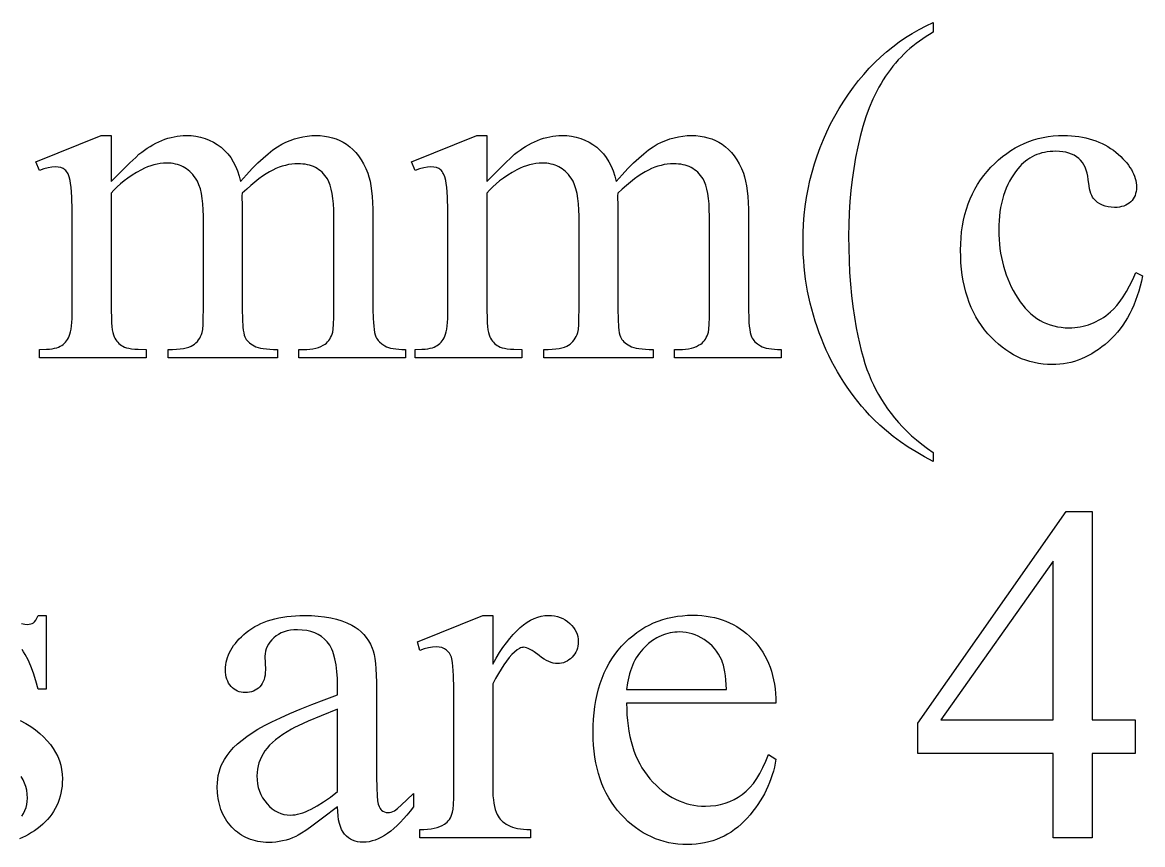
# Model space of a CAD drawing. Extents: x 7 to 905, y -397 to 592.
# Drawn here: x 407.4 to 477.5, y -211.2 to -159.9 of the extents above; entities that cross this region are included whole.
import ezdxf

# ---------------------------------------------------------------- set-up
doc = ezdxf.new("R2010")
doc.units = 0
doc.header["$MEASUREMENT"] = 0
doc.layers.add('TEXT', color=18, linetype='CONTINUOUS')

msp = doc.modelspace()

# ---------------------------------------------------------------- linework, layer by layer
at = {"layer": 'TEXT'}
for points in [[(464.388, -186.742), (464.388, -187.288), (463.843, -187.002), (463.32, -186.704), (462.821, -186.394), (462.345, -186.071), (461.892, -185.737), (461.462, -185.391), (461.055, -185.033), (460.671, -184.663), (460.409, -184.392), (460.155, -184.116), (459.909, -183.834), (459.67, -183.546), (459.439, -183.251), (459.215, -182.951), (458.999, -182.645), (458.791, -182.332), (458.59, -182.014), (458.396, -181.69), (458.211, -181.36), (458.033, -181.023), (457.862, -180.681), (457.7, -180.333), (457.544, -179.979), (457.397, -179.619), (457.257, -179.254), (457.127, -178.889), (457.006, -178.521), (456.893, -178.152), (456.79, -177.781), (456.696, -177.408), (456.61, -177.034), (456.534, -176.658), (456.467, -176.28), (456.408, -175.9), (456.359, -175.519), (456.318, -175.136), (456.287, -174.751), (456.264, -174.364), (456.251, -173.976), (456.246, -173.586), (456.255, -173.018), (456.282, -172.456), (456.326, -171.9), (456.387, -171.35), (456.467, -170.807), (456.564, -170.27), (456.678, -169.739), (456.81, -169.215), (456.96, -168.697), (457.128, -168.185), (457.313, -167.679), (457.516, -167.18), (457.736, -166.687), (457.974, -166.2), (458.23, -165.72), (458.503, -165.245), (458.79, -164.783), (459.089, -164.337), (459.397, -163.908), (459.717, -163.495), (460.047, -163.1), (460.388, -162.721), (460.74, -162.359), (461.103, -162.013), (461.476, -161.685), (461.86, -161.373), (462.254, -161.078), (462.659, -160.8), (463.076, -160.538), (463.502, -160.294), (463.94, -160.066), (464.388, -159.855), (464.388, -160.474), (464.164, -160.602), (463.945, -160.736), (463.73, -160.876), (463.521, -161.022), (463.317, -161.173), (463.119, -161.33), (462.925, -161.493), (462.736, -161.661), (462.552, -161.836), (462.374, -162.016), (462.2, -162.202), (462.032, -162.393), (461.868, -162.591), (461.71, -162.794), (461.409, -163.217), (461.265, -163.439), (461.126, -163.667), (460.992, -163.903), (460.863, -164.146), (460.618, -164.653), (460.391, -165.19), (460.183, -165.756), (459.993, -166.351), (459.821, -166.975), (459.668, -167.627), (459.533, -168.299), (459.416, -168.977), (459.318, -169.663), (459.237, -170.356), (459.174, -171.057), (459.129, -171.765), (459.102, -172.48), (459.093, -173.203), (459.101, -173.983), (459.123, -174.745), (459.161, -175.489), (459.215, -176.215), (459.283, -176.923), (459.367, -177.614), (459.466, -178.286), (459.58, -178.94), (459.678, -179.436), (459.782, -179.908), (459.89, -180.354), (460.004, -180.775), (460.122, -181.17), (460.246, -181.541), (460.375, -181.887), (460.509, -182.207), (460.651, -182.513), (460.805, -182.817), (460.971, -183.117), (461.149, -183.415), (461.338, -183.709), (461.539, -184), (461.752, -184.289), (461.976, -184.574), (462.216, -184.857), (462.473, -185.136), (462.748, -185.412), (463.04, -185.684), (463.351, -185.954), (463.679, -186.22), (464.024, -186.483)], [(412.972, -169.796), (414.145, -168.634), (414.504, -168.288), (414.712, -168.099), (414.88, -167.963), (415.051, -167.835), (415.225, -167.714), (415.402, -167.602), (415.582, -167.497), (415.766, -167.4), (415.953, -167.311), (416.143, -167.229), (416.335, -167.157), (416.526, -167.094), (416.716, -167.04), (416.906, -166.997), (417.096, -166.963), (417.285, -166.939), (417.474, -166.924), (417.662, -166.919), (417.974, -166.931), (418.274, -166.966), (418.564, -167.023), (418.842, -167.104), (419.11, -167.208), (419.366, -167.334), (419.611, -167.484), (419.845, -167.657), (420.064, -167.852), (420.265, -168.067), (420.446, -168.303), (420.608, -168.56), (420.752, -168.838), (420.877, -169.136), (420.982, -169.456), (421.069, -169.796), (421.442, -169.372), (421.799, -168.987), (422.142, -168.639), (422.471, -168.33), (422.784, -168.058), (423.083, -167.825), (423.367, -167.63), (423.636, -167.473), (423.898, -167.343), (424.163, -167.231), (424.429, -167.135), (424.698, -167.058), (424.968, -166.997), (425.24, -166.954), (425.513, -166.928), (425.789, -166.919), (426.054, -166.928), (426.312, -166.954), (426.562, -166.997), (426.805, -167.058), (427.04, -167.135), (427.267, -167.231), (427.487, -167.343), (427.699, -167.473), (427.902, -167.622), (428.094, -167.793), (428.275, -167.986), (428.446, -168.201), (428.605, -168.438), (428.754, -168.696), (428.892, -168.977), (429.019, -169.279), (429.095, -169.508), (429.161, -169.768), (429.217, -170.058), (429.263, -170.378), (429.298, -170.729), (429.323, -171.11), (429.339, -171.522), (429.344, -171.964), (429.344, -177.775), (429.356, -178.359), (429.371, -178.614), (429.392, -178.844), (429.419, -179.049), (429.452, -179.23), (429.49, -179.385), (429.535, -179.515), (429.576, -179.595), (429.625, -179.672), (429.681, -179.745), (429.746, -179.816), (429.898, -179.948), (430.081, -180.068), (430.189, -180.122), (430.312, -180.168), (430.45, -180.208), (430.605, -180.24), (430.775, -180.265), (430.961, -180.283), (431.162, -180.293), (431.379, -180.297), (431.379, -180.828), (424.712, -180.828), (424.712, -180.297), (424.993, -180.297), (425.204, -180.292), (425.404, -180.276), (425.591, -180.249), (425.767, -180.212), (425.931, -180.165), (426.082, -180.106), (426.222, -180.037), (426.35, -179.958), (426.431, -179.894), (426.507, -179.822), (426.577, -179.741), (426.641, -179.652), (426.699, -179.553), (426.751, -179.446), (426.796, -179.33), (426.836, -179.206), (426.862, -179.022), (426.881, -178.723), (426.892, -178.307), (426.895, -177.775), (426.895, -171.964), (426.889, -171.566), (426.87, -171.199), (426.839, -170.862), (426.796, -170.555), (426.74, -170.279), (426.671, -170.033), (426.59, -169.818), (426.497, -169.633), (426.422, -169.519), (426.342, -169.412), (426.257, -169.313), (426.166, -169.22), (426.07, -169.136), (425.968, -169.058), (425.861, -168.988), (425.749, -168.925), (425.631, -168.87), (425.507, -168.822), (425.378, -168.782), (425.244, -168.748), (425.105, -168.723), (424.96, -168.704), (424.809, -168.693), (424.653, -168.689), (424.458, -168.695), (424.262, -168.714), (424.066, -168.744), (423.87, -168.787), (423.673, -168.842), (423.477, -168.909), (423.28, -168.989), (423.083, -169.08), (422.88, -169.188), (422.667, -169.318), (422.444, -169.468), (422.211, -169.639), (421.967, -169.831), (421.712, -170.044), (421.448, -170.278), (421.173, -170.533), (421.143, -170.695), (421.173, -171.329), (421.173, -177.775), (421.182, -178.403), (421.211, -178.9), (421.233, -179.099), (421.26, -179.266), (421.291, -179.399), (421.327, -179.501), (421.37, -179.584), (421.422, -179.663), (421.482, -179.739), (421.551, -179.812), (421.628, -179.881), (421.713, -179.947), (421.91, -180.068), (422.026, -180.122), (422.162, -180.168), (422.316, -180.208), (422.489, -180.24), (422.681, -180.265), (422.892, -180.283), (423.122, -180.293), (423.37, -180.297), (423.37, -180.828), (416.541, -180.828), (416.541, -180.297), (416.811, -180.293), (417.058, -180.28), (417.283, -180.26), (417.487, -180.231), (417.669, -180.193), (417.829, -180.148), (417.967, -180.094), (418.083, -180.032), (418.184, -179.961), (418.277, -179.882), (418.362, -179.795), (418.438, -179.7), (418.507, -179.596), (418.568, -179.484), (418.621, -179.364), (418.665, -179.235), (418.697, -179.05), (418.721, -178.745), (418.734, -178.32), (418.739, -177.775), (418.739, -171.964), (418.731, -171.565), (418.709, -171.196), (418.67, -170.855), (418.617, -170.544), (418.549, -170.262), (418.465, -170.008), (418.366, -169.784), (418.252, -169.589), (418.169, -169.475), (418.082, -169.368), (417.991, -169.268), (417.895, -169.176), (417.796, -169.091), (417.693, -169.014), (417.586, -168.944), (417.474, -168.881), (417.359, -168.826), (417.239, -168.778), (417.116, -168.737), (416.988, -168.704), (416.857, -168.678), (416.721, -168.66), (416.582, -168.649), (416.438, -168.645), (416.239, -168.652), (416.041, -168.672), (415.843, -168.705), (415.645, -168.752), (415.448, -168.812), (415.252, -168.886), (415.056, -168.973), (414.86, -169.073), (414.563, -169.238), (414.283, -169.407), (414.021, -169.582), (413.776, -169.762), (413.549, -169.947), (413.339, -170.138), (413.147, -170.333), (412.972, -170.533), (412.972, -177.775), (412.983, -178.381), (412.998, -178.64), (413.018, -178.87), (413.044, -179.071), (413.076, -179.243), (413.113, -179.386), (413.156, -179.501), (413.205, -179.597), (413.26, -179.687), (413.32, -179.771), (413.385, -179.849), (413.456, -179.921), (413.532, -179.986), (413.614, -180.045), (413.702, -180.098), (413.804, -180.145), (413.929, -180.185), (414.078, -180.219), (414.25, -180.247), (414.445, -180.269), (414.663, -180.285), (415.17, -180.297), (415.17, -180.828), (408.488, -180.828), (408.488, -180.297), (408.918, -180.285), (409.106, -180.269), (409.277, -180.247), (409.431, -180.219), (409.567, -180.185), (409.685, -180.145), (409.786, -180.098), (409.876, -180.044), (409.959, -179.984), (410.038, -179.915), (410.111, -179.84), (410.178, -179.757), (410.24, -179.666), (410.296, -179.569), (410.347, -179.464), (410.392, -179.342), (410.43, -179.195), (410.463, -179.022), (410.49, -178.824), (410.511, -178.6), (410.526, -178.351), (410.538, -177.775), (410.538, -172.613), (410.53, -171.598), (410.505, -170.78), (410.464, -170.16), (410.437, -169.923), (410.406, -169.737), (410.347, -169.512), (410.273, -169.325), (410.23, -169.246), (410.184, -169.177), (410.135, -169.116), (410.081, -169.065), (410.023, -169.022), (409.96, -168.985), (409.819, -168.927), (409.658, -168.893), (409.476, -168.881), (409.26, -168.895), (409.023, -168.936), (408.766, -169.006), (408.488, -169.102), (408.267, -168.571), (412.338, -166.919), (412.972, -166.919)], [(436.468, -169.796), (437.64, -168.634), (438, -168.288), (438.208, -168.099), (438.376, -167.963), (438.546, -167.835), (438.72, -167.714), (438.897, -167.602), (439.078, -167.497), (439.262, -167.4), (439.449, -167.311), (439.639, -167.229), (439.83, -167.157), (440.021, -167.094), (440.212, -167.04), (440.402, -166.997), (440.592, -166.963), (440.781, -166.939), (440.97, -166.924), (441.158, -166.919), (441.469, -166.931), (441.77, -166.966), (442.059, -167.023), (442.338, -167.104), (442.605, -167.208), (442.861, -167.334), (443.107, -167.484), (443.341, -167.657), (443.56, -167.852), (443.76, -168.067), (443.942, -168.303), (444.104, -168.56), (444.248, -168.838), (444.372, -169.136), (444.478, -169.456), (444.565, -169.796), (444.937, -169.372), (445.295, -168.987), (445.638, -168.639), (445.966, -168.33), (446.279, -168.058), (446.578, -167.825), (446.862, -167.63), (447.131, -167.473), (447.394, -167.343), (447.659, -167.231), (447.925, -167.135), (448.193, -167.058), (448.463, -166.997), (448.735, -166.954), (449.009, -166.928), (449.285, -166.919), (449.55, -166.928), (449.808, -166.954), (450.058, -166.997), (450.301, -167.058), (450.535, -167.135), (450.763, -167.231), (450.983, -167.343), (451.195, -167.473), (451.398, -167.622), (451.59, -167.793), (451.771, -167.986), (451.941, -168.201), (452.101, -168.438), (452.25, -168.696), (452.388, -168.977), (452.515, -169.279), (452.591, -169.508), (452.657, -169.768), (452.712, -170.058), (452.758, -170.378), (452.794, -170.729), (452.819, -171.11), (452.834, -171.522), (452.839, -171.964), (452.839, -177.775), (452.851, -178.359), (452.866, -178.614), (452.887, -178.844), (452.914, -179.049), (452.947, -179.23), (452.986, -179.385), (453.031, -179.515), (453.072, -179.595), (453.12, -179.672), (453.177, -179.745), (453.241, -179.816), (453.393, -179.948), (453.577, -180.068), (453.684, -180.122), (453.807, -180.168), (453.946, -180.208), (454.1, -180.24), (454.27, -180.265), (454.456, -180.283), (454.658, -180.293), (454.875, -180.297), (454.875, -180.828), (448.208, -180.828), (448.208, -180.297), (448.488, -180.297), (448.7, -180.292), (448.899, -180.276), (449.087, -180.249), (449.263, -180.212), (449.426, -180.165), (449.578, -180.106), (449.717, -180.037), (449.845, -179.958), (449.927, -179.894), (450.003, -179.822), (450.073, -179.741), (450.136, -179.652), (450.194, -179.553), (450.246, -179.446), (450.292, -179.33), (450.332, -179.206), (450.358, -179.022), (450.376, -178.723), (450.387, -178.307), (450.391, -177.775), (450.391, -171.964), (450.385, -171.566), (450.366, -171.199), (450.335, -170.862), (450.291, -170.555), (450.235, -170.279), (450.167, -170.033), (450.086, -169.818), (449.993, -169.633), (449.918, -169.519), (449.838, -169.412), (449.753, -169.313), (449.662, -169.22), (449.565, -169.136), (449.464, -169.058), (449.357, -168.988), (449.244, -168.925), (449.126, -168.87), (449.003, -168.822), (448.874, -168.782), (448.74, -168.748), (448.6, -168.723), (448.455, -168.704), (448.305, -168.693), (448.149, -168.689), (447.953, -168.695), (447.758, -168.714), (447.562, -168.744), (447.365, -168.787), (447.169, -168.842), (446.972, -168.909), (446.775, -168.989), (446.578, -169.08), (446.376, -169.188), (446.163, -169.318), (445.94, -169.468), (445.706, -169.639), (445.462, -169.831), (445.208, -170.044), (444.943, -170.278), (444.668, -170.533), (444.639, -170.695), (444.668, -171.329), (444.668, -177.775), (444.678, -178.403), (444.707, -178.9), (444.729, -179.099), (444.755, -179.266), (444.787, -179.399), (444.823, -179.501), (444.866, -179.584), (444.917, -179.663), (444.978, -179.739), (445.046, -179.812), (445.123, -179.881), (445.209, -179.947), (445.406, -180.068), (445.522, -180.122), (445.657, -180.168), (445.811, -180.208), (445.985, -180.24), (446.176, -180.265), (446.387, -180.283), (446.617, -180.293), (446.866, -180.297), (446.866, -180.828), (440.037, -180.828), (440.037, -180.297), (440.306, -180.293), (440.554, -180.28), (440.779, -180.26), (440.983, -180.231), (441.164, -180.193), (441.324, -180.148), (441.462, -180.094), (441.578, -180.032), (441.679, -179.961), (441.772, -179.882), (441.857, -179.795), (441.934, -179.7), (442.003, -179.596), (442.064, -179.484), (442.116, -179.364), (442.161, -179.235), (442.193, -179.05), (442.216, -178.745), (442.23, -178.32), (442.235, -177.775), (442.235, -171.964), (442.227, -171.565), (442.204, -171.196), (442.166, -170.855), (442.113, -170.544), (442.044, -170.262), (441.961, -170.008), (441.862, -169.784), (441.748, -169.589), (441.665, -169.475), (441.577, -169.368), (441.486, -169.268), (441.391, -169.176), (441.292, -169.091), (441.188, -169.014), (441.081, -168.944), (440.97, -168.881), (440.854, -168.826), (440.735, -168.778), (440.611, -168.737), (440.484, -168.704), (440.352, -168.678), (440.217, -168.66), (440.077, -168.649), (439.934, -168.645), (439.735, -168.652), (439.536, -168.672), (439.338, -168.705), (439.141, -168.752), (438.944, -168.812), (438.747, -168.886), (438.551, -168.973), (438.355, -169.073), (438.058, -169.238), (437.778, -169.407), (437.516, -169.582), (437.271, -169.762), (437.044, -169.947), (436.834, -170.138), (436.642, -170.333), (436.468, -170.533), (436.468, -177.775), (436.479, -178.381), (436.493, -178.64), (436.514, -178.87), (436.54, -179.071), (436.571, -179.243), (436.609, -179.386), (436.652, -179.501), (436.701, -179.597), (436.755, -179.687), (436.815, -179.771), (436.881, -179.849), (436.952, -179.921), (437.028, -179.986), (437.11, -180.045), (437.198, -180.098), (437.3, -180.145), (437.425, -180.185), (437.573, -180.219), (437.745, -180.247), (437.94, -180.269), (438.159, -180.285), (438.665, -180.297), (438.665, -180.828), (431.984, -180.828), (431.984, -180.297), (432.413, -180.285), (432.602, -180.269), (432.773, -180.247), (432.926, -180.219), (433.062, -180.185), (433.181, -180.145), (433.282, -180.098), (433.371, -180.044), (433.455, -179.984), (433.533, -179.915), (433.606, -179.84), (433.673, -179.757), (433.735, -179.666), (433.791, -179.569), (433.842, -179.464), (433.887, -179.342), (433.926, -179.195), (433.959, -179.022), (433.986, -178.824), (434.007, -178.6), (434.022, -178.351), (434.034, -177.775), (434.034, -172.613), (434.026, -171.598), (434.001, -170.78), (433.959, -170.16), (433.932, -169.923), (433.901, -169.737), (433.842, -169.512), (433.768, -169.325), (433.726, -169.246), (433.68, -169.177), (433.63, -169.116), (433.577, -169.065), (433.519, -169.022), (433.456, -168.985), (433.315, -168.927), (433.154, -168.893), (432.972, -168.881), (432.755, -168.895), (432.518, -168.936), (432.261, -169.006), (431.984, -169.102), (431.763, -168.571), (435.833, -166.919), (436.468, -166.919)], [(477.485, -175.695), (477.413, -176.024), (477.332, -176.343), (477.244, -176.653), (477.147, -176.953), (477.042, -177.243), (476.929, -177.524), (476.807, -177.795), (476.678, -178.057), (476.54, -178.309), (476.394, -178.551), (476.24, -178.784), (476.078, -179.007), (475.907, -179.22), (475.728, -179.424), (475.542, -179.618), (475.347, -179.803), (475.146, -179.977), (474.943, -180.14), (474.737, -180.292), (474.529, -180.432), (474.318, -180.561), (474.104, -180.679), (473.888, -180.786), (473.669, -180.881), (473.447, -180.966), (473.223, -181.039), (472.996, -181.101), (472.766, -181.151), (472.534, -181.19), (472.299, -181.219), (472.062, -181.235), (471.822, -181.241), (471.536, -181.233), (471.256, -181.211), (470.979, -181.173), (470.708, -181.12), (470.441, -181.052), (470.179, -180.969), (469.921, -180.871), (469.668, -180.758), (469.42, -180.63), (469.176, -180.486), (468.937, -180.328), (468.702, -180.154), (468.472, -179.965), (468.247, -179.762), (468.026, -179.543), (467.81, -179.309), (467.603, -179.062), (467.409, -178.805), (467.228, -178.537), (467.061, -178.258), (466.907, -177.969), (466.767, -177.669), (466.64, -177.358), (466.527, -177.037), (466.426, -176.706), (466.339, -176.364), (466.266, -176.011), (466.206, -175.647), (466.159, -175.273), (466.126, -174.889), (466.106, -174.493), (466.099, -174.088), (466.106, -173.694), (466.128, -173.31), (466.165, -172.935), (466.217, -172.569), (466.284, -172.213), (466.365, -171.866), (466.462, -171.529), (466.573, -171.2), (466.698, -170.882), (466.839, -170.572), (466.995, -170.272), (467.165, -169.981), (467.35, -169.699), (467.55, -169.427), (467.765, -169.164), (467.994, -168.911), (468.234, -168.669), (468.48, -168.444), (468.732, -168.234), (468.989, -168.039), (469.253, -167.861), (469.522, -167.697), (469.798, -167.549), (470.079, -167.417), (470.367, -167.301), (470.66, -167.199), (470.959, -167.114), (471.264, -167.044), (471.575, -166.989), (471.892, -166.951), (472.215, -166.927), (472.544, -166.919), (472.79, -166.924), (473.031, -166.936), (473.266, -166.957), (473.496, -166.985), (473.72, -167.022), (473.938, -167.068), (474.151, -167.121), (474.358, -167.183), (474.56, -167.253), (474.757, -167.331), (474.947, -167.418), (475.133, -167.513), (475.313, -167.616), (475.487, -167.727), (475.655, -167.846), (475.819, -167.974), (476.119, -168.239), (476.255, -168.372), (476.38, -168.506), (476.495, -168.641), (476.601, -168.776), (476.696, -168.912), (476.781, -169.049), (476.856, -169.186), (476.921, -169.324), (476.976, -169.462), (477.022, -169.602), (477.057, -169.741), (477.082, -169.882), (477.097, -170.023), (477.102, -170.164), (477.096, -170.301), (477.079, -170.431), (477.051, -170.555), (477.011, -170.671), (476.961, -170.781), (476.899, -170.885), (476.825, -170.981), (476.74, -171.071), (476.646, -171.153), (476.542, -171.223), (476.429, -171.283), (476.307, -171.331), (476.176, -171.369), (476.037, -171.396), (475.888, -171.413), (475.73, -171.418), (475.519, -171.409), (475.322, -171.383), (475.138, -171.339), (474.967, -171.278), (474.809, -171.199), (474.665, -171.103), (474.535, -170.989), (474.417, -170.857), (474.357, -170.771), (474.303, -170.668), (474.253, -170.546), (474.209, -170.408), (474.17, -170.251), (474.137, -170.078), (474.086, -169.678), (474.058, -169.466), (474.018, -169.268), (473.964, -169.083), (473.896, -168.911), (473.814, -168.751), (473.719, -168.605), (473.61, -168.471), (473.488, -168.35), (473.353, -168.246), (473.205, -168.157), (473.045, -168.08), (472.872, -168.018), (472.687, -167.97), (472.49, -167.935), (472.28, -167.915), (472.058, -167.908), (471.875, -167.912), (471.698, -167.925), (471.525, -167.946), (471.356, -167.976), (471.192, -168.014), (471.032, -168.061), (470.877, -168.117), (470.726, -168.181), (470.58, -168.253), (470.439, -168.334), (470.301, -168.424), (470.169, -168.522), (470.041, -168.628), (469.917, -168.743), (469.798, -168.867), (469.683, -168.999), (469.538, -169.183), (469.403, -169.375), (469.277, -169.574), (469.16, -169.78), (469.053, -169.993), (468.955, -170.214), (468.866, -170.442), (468.787, -170.677), (468.717, -170.919), (468.656, -171.169), (468.605, -171.426), (468.563, -171.69), (468.53, -171.961), (468.507, -172.24), (468.493, -172.526), (468.488, -172.819), (468.493, -173.119), (468.507, -173.415), (468.53, -173.706), (468.562, -173.993), (468.604, -174.275), (468.655, -174.553), (468.715, -174.827), (468.785, -175.096), (468.864, -175.361), (468.952, -175.621), (469.049, -175.877), (469.156, -176.128), (469.272, -176.375), (469.397, -176.617), (469.532, -176.855), (469.676, -177.089), (469.827, -177.313), (469.985, -177.523), (470.15, -177.718), (470.321, -177.899), (470.499, -178.065), (470.683, -178.217), (470.874, -178.354), (471.071, -178.477), (471.275, -178.586), (471.485, -178.68), (471.702, -178.759), (471.925, -178.824), (472.155, -178.875), (472.391, -178.911), (472.634, -178.933), (472.883, -178.94), (473.063, -178.936), (473.24, -178.925), (473.415, -178.905), (473.588, -178.878), (473.758, -178.844), (473.926, -178.801), (474.092, -178.751), (474.255, -178.693), (474.416, -178.627), (474.575, -178.554), (474.732, -178.473), (474.886, -178.384), (475.038, -178.288), (475.187, -178.184), (475.479, -177.952), (475.681, -177.765), (475.882, -177.544), (476.082, -177.287), (476.279, -176.997), (476.476, -176.672), (476.671, -176.312), (476.865, -175.918), (477.058, -175.489)], [(477.013, -203.453), (477.013, -205.548), (474.329, -205.548), (474.329, -210.828), (471.895, -210.828), (471.895, -205.548), (463.429, -205.548), (463.429, -203.66), (472.706, -190.415), (474.329, -190.415), (474.329, -203.453)], [(471.895, -203.453), (471.895, -193.527), (464.875, -203.453)], [(427.131, -208.881), (426.188, -209.6), (425.439, -210.15), (425.137, -210.361), (424.883, -210.529), (424.678, -210.656), (424.521, -210.74), (424.32, -210.826), (424.116, -210.901), (423.909, -210.964), (423.698, -211.016), (423.485, -211.056), (423.268, -211.085), (423.048, -211.102), (422.824, -211.108), (422.651, -211.104), (422.482, -211.093), (422.316, -211.075), (422.155, -211.048), (421.997, -211.015), (421.843, -210.973), (421.693, -210.925), (421.547, -210.869), (421.404, -210.805), (421.266, -210.734), (421.131, -210.655), (421.001, -210.569), (420.874, -210.475), (420.751, -210.374), (420.632, -210.266), (420.516, -210.15), (420.406, -210.027), (420.304, -209.9), (420.208, -209.769), (420.119, -209.632), (420.038, -209.491), (419.963, -209.345), (419.896, -209.195), (419.836, -209.04), (419.783, -208.88), (419.737, -208.715), (419.698, -208.545), (419.666, -208.371), (419.641, -208.192), (419.623, -208.009), (419.609, -207.627), (419.616, -207.385), (419.637, -207.15), (419.671, -206.924), (419.72, -206.706), (419.782, -206.496), (419.858, -206.294), (419.948, -206.101), (420.052, -205.916), (420.217, -205.668), (420.41, -205.422), (420.631, -205.181), (420.879, -204.943), (421.156, -204.709), (421.461, -204.478), (421.793, -204.252), (422.153, -204.029), (422.559, -203.801), (423.026, -203.562), (423.555, -203.311), (424.146, -203.048), (424.8, -202.773), (425.515, -202.485), (426.292, -202.186), (427.131, -201.875), (427.131, -201.344), (427.121, -200.859), (427.091, -200.413), (427.041, -200.007), (426.971, -199.641), (426.881, -199.314), (426.828, -199.165), (426.77, -199.027), (426.708, -198.898), (426.64, -198.779), (426.567, -198.67), (426.49, -198.571), (426.32, -198.395), (426.132, -198.242), (425.927, -198.113), (425.702, -198.007), (425.46, -197.925), (425.2, -197.866), (424.921, -197.831), (424.624, -197.819), (424.398, -197.827), (424.183, -197.85), (423.981, -197.89), (423.791, -197.945), (423.612, -198.015), (423.446, -198.101), (423.291, -198.203), (423.149, -198.321), (423.018, -198.448), (422.904, -198.581), (422.807, -198.717), (422.729, -198.859), (422.667, -199.005), (422.624, -199.156), (422.597, -199.311), (422.588, -199.471), (422.618, -200.327), (422.613, -200.491), (422.596, -200.646), (422.569, -200.792), (422.531, -200.928), (422.483, -201.054), (422.423, -201.17), (422.353, -201.277), (422.271, -201.374), (422.181, -201.46), (422.085, -201.535), (421.981, -201.598), (421.871, -201.65), (421.755, -201.691), (421.631, -201.719), (421.501, -201.737), (421.364, -201.742), (421.231, -201.736), (421.104, -201.718), (420.983, -201.689), (420.868, -201.647), (420.76, -201.593), (420.658, -201.527), (420.562, -201.449), (420.472, -201.359), (420.391, -201.259), (420.32, -201.15), (420.261, -201.032), (420.212, -200.905), (420.174, -200.77), (420.147, -200.626), (420.131, -200.473), (420.125, -200.312), (420.13, -200.154), (420.146, -199.998), (420.171, -199.843), (420.206, -199.69), (420.252, -199.539), (420.308, -199.389), (420.374, -199.241), (420.45, -199.095), (420.536, -198.95), (420.632, -198.807), (420.739, -198.665), (420.855, -198.525), (420.982, -198.387), (421.119, -198.25), (421.266, -198.115), (421.423, -197.981), (421.59, -197.853), (421.764, -197.732), (421.947, -197.62), (422.138, -197.517), (422.337, -197.421), (422.544, -197.334), (422.759, -197.255), (422.983, -197.185), (423.215, -197.123), (423.455, -197.069), (423.703, -197.023), (423.959, -196.986), (424.224, -196.957), (424.496, -196.936), (424.777, -196.924), (425.066, -196.919), (425.506, -196.929), (425.926, -196.957), (426.325, -197.004), (426.704, -197.071), (427.062, -197.156), (427.4, -197.26), (427.718, -197.382), (428.016, -197.524), (428.227, -197.647), (428.423, -197.785), (428.605, -197.94), (428.772, -198.11), (428.925, -198.297), (429.064, -198.5), (429.189, -198.72), (429.299, -198.955), (429.362, -199.134), (429.416, -199.355), (429.461, -199.617), (429.499, -199.921), (429.528, -200.266), (429.548, -200.653), (429.561, -201.081), (429.565, -201.551), (429.565, -206.138), (429.57, -207.01), (429.583, -207.696), (429.606, -208.194), (429.639, -208.505), (429.682, -208.705), (429.736, -208.868), (429.803, -208.996), (429.841, -209.046), (429.882, -209.088), (429.97, -209.152), (430.065, -209.198), (430.165, -209.226), (430.273, -209.235), (430.387, -209.229), (430.494, -209.209), (430.594, -209.177), (430.686, -209.132), (430.877, -208.993), (431.139, -208.767), (431.474, -208.454), (431.881, -208.055), (431.881, -208.881), (431.675, -209.149), (431.47, -209.4), (431.266, -209.633), (431.064, -209.849), (430.862, -210.048), (430.662, -210.229), (430.463, -210.393), (430.265, -210.54), (430.069, -210.67), (429.873, -210.782), (429.679, -210.877), (429.486, -210.955), (429.294, -211.016), (429.103, -211.059), (428.913, -211.085), (428.724, -211.093), (428.548, -211.086), (428.381, -211.062), (428.224, -211.023), (428.075, -210.968), (427.936, -210.898), (427.806, -210.811), (427.685, -210.71), (427.574, -210.592), (427.473, -210.456), (427.386, -210.297), (427.311, -210.116), (427.249, -209.914), (427.2, -209.689), (427.164, -209.442), (427.141, -209.172)], [(436.836, -196.919), (436.836, -199.958), (437.049, -199.59), (437.262, -199.246), (437.475, -198.925), (437.69, -198.629), (437.905, -198.356), (438.121, -198.106), (438.337, -197.881), (438.555, -197.679), (438.772, -197.501), (438.991, -197.347), (439.21, -197.216), (439.43, -197.109), (439.651, -197.026), (439.872, -196.967), (440.094, -196.931), (440.317, -196.919), (440.516, -196.927), (440.705, -196.95), (440.886, -196.989), (441.058, -197.043), (441.222, -197.112), (441.376, -197.197), (441.522, -197.298), (441.659, -197.414), (441.784, -197.539), (441.892, -197.67), (441.983, -197.806), (442.058, -197.946), (442.116, -198.092), (442.157, -198.242), (442.182, -198.397), (442.19, -198.557), (442.184, -198.698), (442.166, -198.833), (442.136, -198.963), (442.094, -199.088), (442.04, -199.207), (441.975, -199.32), (441.897, -199.428), (441.807, -199.53), (441.709, -199.623), (441.606, -199.704), (441.498, -199.773), (441.386, -199.829), (441.27, -199.872), (441.149, -199.903), (441.023, -199.922), (440.892, -199.928), (440.761, -199.92), (440.626, -199.896), (440.488, -199.857), (440.345, -199.801), (440.198, -199.73), (440.047, -199.642), (439.893, -199.539), (439.735, -199.419), (439.434, -199.197), (439.3, -199.109), (439.176, -199.038), (439.062, -198.982), (438.959, -198.942), (438.866, -198.919), (438.783, -198.911), (438.716, -198.915), (438.648, -198.929), (438.578, -198.952), (438.507, -198.984), (438.36, -199.077), (438.208, -199.206), (438.041, -199.369), (437.873, -199.557), (437.704, -199.769), (437.533, -200.006), (437.361, -200.267), (437.188, -200.552), (437.013, -200.862), (436.836, -201.197), (436.836, -207.672), (436.841, -207.943), (436.854, -208.198), (436.876, -208.436), (436.906, -208.656), (436.946, -208.86), (436.994, -209.046), (437.051, -209.215), (437.117, -209.368), (437.169, -209.465), (437.231, -209.559), (437.302, -209.648), (437.382, -209.733), (437.471, -209.814), (437.57, -209.891), (437.678, -209.963), (437.795, -210.032), (437.923, -210.094), (438.065, -210.148), (438.22, -210.193), (438.389, -210.231), (438.57, -210.26), (438.766, -210.28), (438.974, -210.293), (439.196, -210.297), (439.196, -210.828), (432.279, -210.828), (432.279, -210.297), (432.529, -210.292), (432.762, -210.277), (432.978, -210.251), (433.178, -210.216), (433.362, -210.17), (433.529, -210.115), (433.679, -210.049), (433.813, -209.973), (433.901, -209.909), (433.983, -209.837), (434.058, -209.756), (434.126, -209.666), (434.187, -209.568), (434.241, -209.461), (434.289, -209.345), (434.329, -209.22), (434.361, -209.037), (434.384, -208.737), (434.398, -208.322), (434.403, -207.79), (434.403, -202.554), (434.397, -201.493), (434.379, -200.671), (434.349, -200.088), (434.329, -199.886), (434.307, -199.744), (434.249, -199.534), (434.212, -199.441), (434.17, -199.355), (434.124, -199.277), (434.072, -199.206), (434.015, -199.143), (433.953, -199.088), (433.886, -199.039), (433.816, -198.997), (433.663, -198.933), (433.495, -198.894), (433.311, -198.881), (433.075, -198.895), (432.824, -198.936), (432.559, -199.006), (432.279, -199.102), (432.131, -198.571), (436.217, -196.919)], [(445.214, -202.406), (445.218, -202.777), (445.233, -203.138), (445.261, -203.489), (445.3, -203.829), (445.35, -204.16), (445.412, -204.48), (445.486, -204.79), (445.572, -205.091), (445.669, -205.38), (445.777, -205.66), (445.898, -205.93), (446.03, -206.189), (446.173, -206.439), (446.329, -206.678), (446.495, -206.907), (446.674, -207.126), (446.86, -207.333), (447.051, -207.527), (447.245, -207.707), (447.444, -207.874), (447.646, -208.028), (447.853, -208.169), (448.063, -208.296), (448.278, -208.409), (448.497, -208.509), (448.719, -208.596), (448.946, -208.67), (449.177, -208.73), (449.412, -208.777), (449.65, -208.81), (449.893, -208.83), (450.14, -208.837), (450.467, -208.825), (450.782, -208.791), (451.087, -208.734), (451.381, -208.654), (451.664, -208.552), (451.936, -208.426), (452.198, -208.278), (452.448, -208.107), (452.57, -208.011), (452.689, -207.908), (452.919, -207.677), (453.139, -207.413), (453.35, -207.117), (453.551, -206.788), (453.741, -206.427), (453.922, -206.033), (454.093, -205.607), (454.55, -205.902), (454.507, -206.153), (454.454, -206.401), (454.393, -206.647), (454.322, -206.889), (454.241, -207.129), (454.152, -207.366), (454.053, -207.601), (453.945, -207.832), (453.828, -208.061), (453.702, -208.286), (453.567, -208.509), (453.422, -208.729), (453.268, -208.947), (453.105, -209.161), (452.932, -209.373), (452.751, -209.582), (452.562, -209.783), (452.367, -209.971), (452.166, -210.146), (451.959, -210.308), (451.746, -210.457), (451.528, -210.593), (451.303, -210.716), (451.073, -210.826), (450.837, -210.923), (450.595, -211.008), (450.347, -211.079), (450.093, -211.137), (449.833, -211.183), (449.568, -211.215), (449.296, -211.234), (449.019, -211.241), (448.718, -211.234), (448.422, -211.211), (448.131, -211.174), (447.846, -211.123), (447.567, -211.056), (447.292, -210.974), (447.024, -210.878), (446.761, -210.767), (446.503, -210.641), (446.251, -210.501), (446.004, -210.345), (445.763, -210.175), (445.527, -209.99), (445.297, -209.79), (445.072, -209.575), (444.853, -209.346), (444.643, -209.104), (444.446, -208.851), (444.264, -208.589), (444.094, -208.316), (443.939, -208.034), (443.796, -207.741), (443.668, -207.437), (443.553, -207.124), (443.451, -206.801), (443.363, -206.467), (443.289, -206.123), (443.228, -205.769), (443.18, -205.404), (443.147, -205.03), (443.126, -204.645), (443.119, -204.25), (443.126, -203.823), (443.147, -203.407), (443.182, -203.004), (443.231, -202.612), (443.293, -202.233), (443.369, -201.865), (443.46, -201.509), (443.564, -201.165), (443.682, -200.834), (443.814, -200.514), (443.96, -200.206), (444.119, -199.909), (444.293, -199.625), (444.48, -199.353), (444.682, -199.093), (444.897, -198.844), (445.122, -198.609), (445.355, -198.39), (445.595, -198.185), (445.842, -197.996), (446.096, -197.821), (446.357, -197.662), (446.626, -197.518), (446.901, -197.39), (447.183, -197.276), (447.473, -197.177), (447.769, -197.094), (448.073, -197.026), (448.384, -196.973), (448.701, -196.935), (449.026, -196.912), (449.358, -196.905), (449.639, -196.911), (449.914, -196.928), (450.182, -196.957), (450.443, -196.998), (450.699, -197.051), (450.948, -197.115), (451.191, -197.191), (451.427, -197.279), (451.657, -197.378), (451.881, -197.489), (452.098, -197.612), (452.309, -197.747), (452.514, -197.893), (452.712, -198.051), (452.904, -198.22), (453.09, -198.402), (453.267, -198.593), (453.432, -198.792), (453.586, -198.999), (453.729, -199.213), (453.86, -199.436), (453.98, -199.667), (454.088, -199.905), (454.185, -200.151), (454.271, -200.406), (454.345, -200.668), (454.408, -200.938), (454.459, -201.216), (454.499, -201.501), (454.527, -201.795), (454.544, -202.097), (454.55, -202.406)], [(445.214, -201.551), (451.468, -201.551), (451.421, -200.95), (451.389, -200.685), (451.353, -200.445), (451.312, -200.228), (451.266, -200.035), (451.214, -199.867), (451.158, -199.722), (451.06, -199.521), (450.951, -199.331), (450.83, -199.152), (450.699, -198.984), (450.556, -198.828), (450.401, -198.682), (450.236, -198.547), (450.059, -198.424), (449.875, -198.313), (449.69, -198.217), (449.502, -198.136), (449.312, -198.07), (449.12, -198.018), (448.927, -197.981), (448.731, -197.959), (448.532, -197.952), (448.38, -197.956), (448.23, -197.967), (448.082, -197.985), (447.936, -198.011), (447.793, -198.045), (447.651, -198.086), (447.511, -198.134), (447.373, -198.19), (447.237, -198.253), (447.103, -198.324), (446.841, -198.487), (446.588, -198.68), (446.342, -198.903), (446.225, -199.025), (446.113, -199.153), (446.008, -199.286), (445.909, -199.425), (445.817, -199.571), (445.731, -199.721), (445.651, -199.878), (445.577, -200.041), (445.51, -200.209), (445.449, -200.383), (445.394, -200.563), (445.345, -200.749), (445.267, -201.138)], [(427.131, -207.922), (427.131, -202.775), (426.116, -203.185), (425.299, -203.531), (424.678, -203.812), (424.442, -203.928), (424.255, -204.029), (423.974, -204.192), (423.714, -204.357), (423.475, -204.524), (423.256, -204.692), (423.058, -204.863), (422.881, -205.035), (422.724, -205.209), (422.588, -205.386), (422.471, -205.565), (422.369, -205.748), (422.283, -205.935), (422.212, -206.127), (422.158, -206.322), (422.118, -206.522), (422.095, -206.726), (422.087, -206.934), (422.097, -207.194), (422.127, -207.443), (422.176, -207.68), (422.246, -207.906), (422.335, -208.12), (422.444, -208.324), (422.573, -208.516), (422.721, -208.697), (422.883, -208.861), (423.05, -209.003), (423.224, -209.124), (423.403, -209.222), (423.589, -209.299), (423.78, -209.354), (423.978, -209.386), (424.181, -209.397), (424.324, -209.392), (424.473, -209.374), (424.627, -209.345), (424.786, -209.305), (424.951, -209.253), (425.122, -209.19), (425.298, -209.115), (425.479, -209.029), (425.859, -208.821), (426.261, -208.568), (426.685, -208.268)]]:
    msp.add_lwpolyline(points, close=True, dxfattribs=at)
for points in [[(407.36, -197.425), (407.579, -197.466), (407.736, -197.48), (407.848, -197.473), (407.946, -197.454), (408.032, -197.422), (408.105, -197.377), (408.174, -197.309), (408.249, -197.211), (408.329, -197.081), (408.414, -196.919), (408.901, -196.919), (408.901, -201.521), (408.414, -201.521), (408.269, -201.001), (408.114, -200.524), (407.95, -200.09), (407.775, -199.7), (407.59, -199.353), (407.494, -199.195), (407.395, -199.049)], [(407.287, -203.477), (407.627, -203.671), (407.942, -203.871), (408.235, -204.079), (408.504, -204.294), (408.749, -204.517), (408.972, -204.747), (409.17, -204.984), (409.346, -205.228), (409.498, -205.479), (409.626, -205.738), (409.732, -206.004), (409.814, -206.277), (409.872, -206.558), (409.907, -206.846), (409.919, -207.141), (409.913, -207.368), (409.897, -207.59), (409.87, -207.807), (409.832, -208.018), (409.783, -208.223), (409.723, -208.423), (409.652, -208.617), (409.57, -208.806), (409.478, -208.988), (409.374, -209.166), (409.26, -209.338), (409.135, -209.504), (408.999, -209.664), (408.852, -209.819), (408.694, -209.969), (408.525, -210.113), (408.35, -210.249), (408.171, -210.377), (407.991, -210.496), (407.807, -210.606), (407.622, -210.708), (407.433, -210.8), (407.242, -210.884)], [(407.375, -209.46), (407.485, -209.291), (407.576, -209.115), (407.646, -208.932), (407.696, -208.741), (407.726, -208.542), (407.736, -208.335), (407.725, -208.086), (407.691, -207.847), (407.635, -207.618), (407.557, -207.399), (407.457, -207.19), (407.334, -206.991)]]:
    msp.add_lwpolyline(points, dxfattribs=at)

doc.saveas('drawing.dxf')
